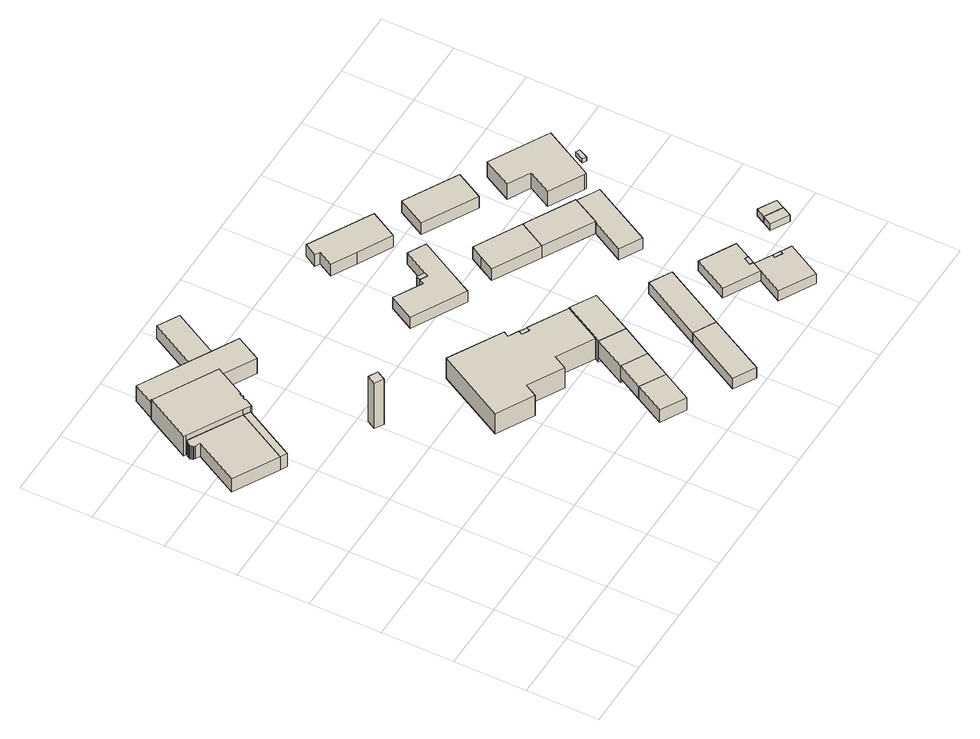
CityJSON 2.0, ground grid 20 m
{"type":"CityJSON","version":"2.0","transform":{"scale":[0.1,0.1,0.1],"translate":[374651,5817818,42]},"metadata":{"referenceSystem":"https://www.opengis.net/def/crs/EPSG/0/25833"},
"CityObjects":{
"building1":{"type":"Building","attributes":{"Gemeindeschluessel":"11000005","BezugspunktDach":"2200","function":"31001_3080","measuredHeight":4.45,"storeysAboveGround":1},"address":[{"country":"Germany","locality":"Berlin","thoroughfareNumber":"6 (3)","thoroughfareName":"Maximilian-Kolbe-Straße"}],"geometry":[{"type":"Solid","lod":"1","boundaries":[[[[0,1,2,3,4,5,6,7,8,9,10,11,12,13,14,15]],[[16,17,18,19,20,21,22,23,24,25,26,27,28,29,30,31]],[[16,31,15,14]],[[17,16,14,13]],[[18,17,13,12]],[[19,18,12,11]],[[20,19,11,10]],[[21,20,10,9]],[[22,21,9,8]],[[23,22,8,7]],[[24,23,7,6]],[[25,24,6,5]],[[26,25,5,4]],[[27,26,4,3]],[[28,27,3,2]],[[29,28,2,1]],[[30,29,1,0]],[[31,30,0,15]]]]}]},
"building2":{"type":"Building","attributes":{"Gemeindeschluessel":"11000005","BezugspunktDach":"2200","function":"51009_1610","measuredHeight":4.43,"storeysAboveGround":0},"address":[{"country":"Germany","locality":"Berlin"}],"geometry":[{"type":"Solid","lod":"1","boundaries":[[[[32,33,34,1,0]],[[29,35,36,37,30]],[[29,30,0,1]],[[35,29,1,34]],[[36,35,34,33]],[[37,36,33,32]],[[30,37,32,0]]]]}]},
"building3":{"type":"Building","attributes":{"Gemeindeschluessel":"11000005","BezugspunktDach":"2200","function":"31001_3080","measuredHeight":6.77,"storeysAboveGround":1},"address":[{"country":"Germany","locality":"Berlin","thoroughfareNumber":"6 (2)","thoroughfareName":"Maximilian-Kolbe-Straße"}],"geometry":[{"type":"Solid","lod":"1","boundaries":[[[[38,39,40,41,42,43,44,45,46,47,48,49,50,51,52,53,54,55]],[[56,57,58,59,60,61,62,63,64,65,66,67,68,69,70,71,72,73]],[[56,73,55,54]],[[57,56,54,53]],[[58,57,53,52]],[[59,58,52,51]],[[60,59,51,50]],[[61,60,50,49]],[[62,61,49,48]],[[63,62,48,47]],[[64,63,47,46]],[[65,64,46,45]],[[66,65,45,44]],[[67,66,44,43]],[[68,67,43,42]],[[69,68,42,41]],[[70,69,41,40]],[[71,70,40,39]],[[72,71,39,38]],[[73,72,38,55]]]]}]},
"building4":{"type":"Building","attributes":{"Gemeindeschluessel":"11000005","BezugspunktDach":"2200","function":"31001_3080","measuredHeight":15.66,"storeysAboveGround":1},"address":[{"country":"Germany","locality":"Berlin","thoroughfareNumber":"6 (4)","thoroughfareName":"Maximilian-Kolbe-Straße"}],"geometry":[{"type":"Solid","lod":"1","boundaries":[[[[74,75,76,77]],[[78,79,80,81]],[[78,81,77,76]],[[79,78,76,75]],[[80,79,75,74]],[[81,80,74,77]]]]}]},
"building5":{"type":"Building","attributes":{"Gemeindeschluessel":"11000005","BezugspunktDach":"2200","function":"31001_3080","measuredHeight":5.33,"storeysAboveGround":1},"address":[{"country":"Germany","locality":"Berlin","thoroughfareNumber":"6 (1)","thoroughfareName":"Maximilian-Kolbe-Straße"}],"geometry":[{"type":"Solid","lod":"1","boundaries":[[[[82,83,84,85,86,87,88,89]],[[90,91,92,93,94,95,96,97]],[[90,97,89,88]],[[91,90,88,87]],[[92,91,87,86]],[[93,92,86,85]],[[94,93,85,84]],[[95,94,84,83]],[[96,95,83,82]],[[97,96,82,89]]]]}]},
"building6":{"type":"Building","attributes":{"Gemeindeschluessel":"11000005","BezugspunktDach":"2200","function":"31001_3080","measuredHeight":4.36,"storeysAboveGround":1},"address":[{"country":"Germany","locality":"Berlin","thoroughfareNumber":"6","thoroughfareName":"Maximilian-Kolbe-Straße"}],"geometry":[{"type":"Solid","lod":"1","boundaries":[[[[98,99,100,101]],[[102,103,92,91]],[[102,91,101,100]],[[103,102,100,99]],[[92,103,99,98]],[[91,92,98,101]]]]}]},
"building7":{"type":"Building","attributes":{"Gemeindeschluessel":"11000005","BezugspunktDach":"2200","function":"31001_2140","measuredHeight":4.24,"storeysAboveGround":1},"address":[{"country":"Germany","locality":"Berlin","thoroughfareNumber":"22 (4)","thoroughfareName":"Maximilian-Kolbe-Straße"}],"geometry":[{"type":"Solid","lod":"1","boundaries":[[[[104,105,106,107]],[[108,109,110,111]],[[108,111,107,106]],[[109,108,106,105]],[[110,109,105,104]],[[111,110,104,107]]]]}]},
"building8":{"type":"Building","attributes":{"Gemeindeschluessel":"11000005","BezugspunktDach":"2200","function":"31001_3080","measuredHeight":6.99,"storeysAboveGround":1},"address":[{"country":"Germany","locality":"Berlin","thoroughfareNumber":"22","thoroughfareName":"Maximilian-Kolbe-Straße"}],"geometry":[{"type":"Solid","lod":"1","boundaries":[[[[112,113,114,115,116,117,118,119,120,121,122,123,124,125,126]],[[127,128,129,130,131,132,133,134,135,136,137,138,139,140,141]],[[127,141,126,125]],[[128,127,125,124]],[[129,128,124,123]],[[130,129,123,122]],[[131,130,122,121]],[[132,131,121,120]],[[133,132,120,119]],[[134,133,119,118]],[[135,134,118,117]],[[136,135,117,116]],[[137,136,116,115]],[[138,137,115,114]],[[139,138,114,113]],[[140,139,113,112]],[[141,140,112,126]]]]}]},
"building9":{"type":"Building","attributes":{"Gemeindeschluessel":"11000005","BezugspunktDach":"2200","function":"31001_2520","measuredHeight":4.27,"storeysAboveGround":1},"address":[{"country":"Germany","locality":"Berlin","thoroughfareNumber":"22 (3)","thoroughfareName":"Maximilian-Kolbe-Straße"}],"geometry":[{"type":"Solid","lod":"1","boundaries":[[[[105,142,143,106]],[[144,145,109,108]],[[144,108,106,143]],[[145,144,143,142]],[[109,145,142,105]],[[108,109,105,106]]]]}]},
"building10":{"type":"Building","attributes":{"Gemeindeschluessel":"11000005","BezugspunktDach":"2200","function":"31001_2520","measuredHeight":5.8,"storeysAboveGround":1},"address":[{"country":"Germany","locality":"Berlin","thoroughfareNumber":"22 (2)","thoroughfareName":"Maximilian-Kolbe-Straße"}],"geometry":[{"type":"Solid","lod":"1","boundaries":[[[[142,146,147,143]],[[148,149,150,151]],[[148,151,143,147]],[[149,148,147,146]],[[150,149,146,142]],[[151,150,142,143]]]]}]},
"building11":{"type":"Building","attributes":{"Gemeindeschluessel":"11000005","BezugspunktDach":"2200","function":"51009_1610","measuredHeight":3.72,"storeysAboveGround":0},"address":[{"country":"Germany","locality":"Berlin"}],"geometry":[{"type":"Solid","lod":"1","boundaries":[[[[152,153,154,155]],[[156,157,158,159]],[[156,159,155,154]],[[157,156,154,153]],[[158,157,153,152]],[[159,158,152,155]]]]}]},
"building12":{"type":"Building","attributes":{"Gemeindeschluessel":"11000005","BezugspunktDach":"2200","function":"31001_2463","measuredHeight":3.68,"storeysAboveGround":1},"address":[{"country":"Germany","locality":"Berlin","thoroughfareNumber":"22 (5)","thoroughfareName":"Maximilian-Kolbe-Straße"}],"geometry":[{"type":"Solid","lod":"1","boundaries":[[[[160,161,162,163]],[[164,165,166,167]],[[164,167,163,162]],[[165,164,162,161]],[[166,165,161,160]],[[167,166,160,163]]]]}]},
"building13":{"type":"Building","attributes":{"Gemeindeschluessel":"11000005","BezugspunktDach":"2200","function":"31001_2140","measuredHeight":7.23,"storeysAboveGround":1},"address":[{"country":"Germany","locality":"Berlin","thoroughfareNumber":"22 (1)","thoroughfareName":"Maximilian-Kolbe-Straße"}],"geometry":[{"type":"Solid","lod":"1","boundaries":[[[[146,168,169,170,147]],[[171,172,173,174,175]],[[171,175,147,170]],[[172,171,170,169]],[[173,172,169,168]],[[174,173,168,146]],[[175,174,146,147]]]]}]},
"building14":{"type":"Building","attributes":{"Gemeindeschluessel":"11000005","BezugspunktDach":"2200","function":"31001_2020","measuredHeight":3.86,"storeysAboveGround":1},"address":[{"country":"Germany","locality":"Berlin","thoroughfareNumber":"6 (5)","thoroughfareName":"Maximilian-Kolbe-Straße"}],"geometry":[{"type":"Solid","lod":"1","boundaries":[[[[176,177,178,179,180,181,182,183,184,185]],[[186,187,188,189,190,191,192,193,194,195]],[[186,195,185,184]],[[187,186,184,183]],[[188,187,183,182]],[[189,188,182,181]],[[190,189,181,180]],[[191,190,180,179]],[[192,191,179,178]],[[193,192,178,177]],[[194,193,177,176]],[[195,194,176,185]]]]}]},
"building15":{"type":"Building","attributes":{"Gemeindeschluessel":"11000005","BezugspunktDach":"2200","function":"51009_1610","measuredHeight":3.84,"storeysAboveGround":0},"address":[{"country":"Germany","locality":"Berlin"}],"geometry":[{"type":"Solid","lod":"1","boundaries":[[[[196,197,198,199]],[[200,190,189,188]],[[200,188,199,198]],[[190,200,198,197]],[[189,190,197,196]],[[188,189,196,199]]]]}]},
"building16":{"type":"Building","attributes":{"Gemeindeschluessel":"11000005","BezugspunktDach":"2200","function":"31001_2463","measuredHeight":3.7,"storeysAboveGround":1},"address":[{"country":"Germany","locality":"Berlin","thoroughfareNumber":"22 (6)","thoroughfareName":"Maximilian-Kolbe-Straße"}],"geometry":[{"type":"Solid","lod":"1","boundaries":[[[[161,201,202,162]],[[203,204,165,164]],[[203,164,162,202]],[[204,203,202,201]],[[165,204,201,161]],[[164,165,161,162]]]]}]},
"building17":{"type":"Building","attributes":{"Gemeindeschluessel":"11000005","BezugspunktDach":"2200","function":"31001_2050","measuredHeight":4.01,"storeysAboveGround":1},"address":[{"country":"Germany","locality":"Berlin","thoroughfareNumber":"10, 8","thoroughfareName":"Maximilian-Kolbe-Straße"}],"geometry":[{"type":"Solid","lod":"1","boundaries":[[[[205,206,207,208,209,210,211]],[[212,213,214,215,216,217,218]],[[212,218,211,210]],[[213,212,210,209]],[[214,213,209,208]],[[215,214,208,207]],[[216,215,207,206]],[[217,216,206,205]],[[218,217,205,211]]]]}]},
"building18":{"type":"Building","attributes":{"Gemeindeschluessel":"11000005","BezugspunktDach":"2200","function":"51009_1610","measuredHeight":4.15,"storeysAboveGround":0},"address":[{"country":"Germany","locality":"Berlin"}],"geometry":[{"type":"Solid","lod":"1","boundaries":[[[[219,220,221,222,223]],[[224,225,226,227,228]],[[224,228,223,222]],[[225,224,222,221]],[[226,225,221,220]],[[227,226,220,219]],[[228,227,219,223]]]]}]},
"building19":{"type":"Building","attributes":{"Gemeindeschluessel":"11000005","BezugspunktDach":"2200","function":"31001_1010","measuredHeight":3.25,"storeysAboveGround":1},"address":[{"country":"Germany","locality":"Berlin","thoroughfareNumber":"18","thoroughfareName":"Maximilian-Kolbe-Straße"}],"geometry":[{"type":"Solid","lod":"1","boundaries":[[[[229,230,231,232,233,234,235,236,237]],[[238,239,240,241,242,243,244,245,246]],[[238,246,237,236]],[[239,238,236,235]],[[240,239,235,234]],[[241,240,234,233]],[[242,241,233,232]],[[243,242,232,231]],[[244,243,231,230]],[[245,244,230,229]],[[246,245,229,237]]]]}]},
"building20":{"type":"Building","attributes":{"Gemeindeschluessel":"11000005","BezugspunktDach":"2200","function":"31001_1010","measuredHeight":3.36,"storeysAboveGround":1},"address":[{"country":"Germany","locality":"Berlin","thoroughfareNumber":"20","thoroughfareName":"Maximilian-Kolbe-Straße"}],"geometry":[{"type":"Solid","lod":"1","boundaries":[[[[247,248,249,250,251,252,230,229,253]],[[254,255,256,257,258,259,260,261,262]],[[254,262,253,229]],[[255,254,229,230]],[[256,255,230,252]],[[257,256,252,251]],[[258,257,251,250]],[[259,258,250,249]],[[260,259,249,248]],[[261,260,248,247]],[[262,261,247,253]]]]}]},
"building21":{"type":"Building","attributes":{"Gemeindeschluessel":"11000005","BezugspunktDach":"2200","function":"51009_1610","measuredHeight":3.22,"storeysAboveGround":0},"address":[{"country":"Germany","locality":"Berlin"}],"geometry":[{"type":"Solid","lod":"1","boundaries":[[[[263,264,265,266]],[[267,268,269,270]],[[267,270,266,265]],[[268,267,265,264]],[[269,268,264,263]],[[270,269,263,266]]]]}]},
"building22":{"type":"Building","attributes":{"Gemeindeschluessel":"11000005","BezugspunktDach":"2200","function":"31001_2120","measuredHeight":4.15,"storeysAboveGround":1},"address":[{"country":"Germany","locality":"Berlin","thoroughfareNumber":"6 (6)","thoroughfareName":"Maximilian-Kolbe-Straße"}],"geometry":[{"type":"Solid","lod":"1","boundaries":[[[[271,272,220,219]],[[226,273,274,227]],[[226,227,219,220]],[[273,226,220,272]],[[274,273,272,271]],[[227,274,271,219]]]]}]},
"building23":{"type":"Building","attributes":{"Gemeindeschluessel":"11000005","BezugspunktDach":"2200","function":"51009_1610","measuredHeight":3.25,"storeysAboveGround":0},"address":[{"country":"Germany","locality":"Berlin"}],"geometry":[{"type":"Solid","lod":"1","boundaries":[[[[275,276,277,278]],[[279,280,281,282]],[[279,282,278,277]],[[280,279,277,276]],[[281,280,276,275]],[[282,281,275,278]]]]}]},
"building24":{"type":"Building","attributes":{"Gemeindeschluessel":"11000005","BezugspunktDach":"2200","function":"31001_2054","measuredHeight":4.01,"storeysAboveGround":1},"address":[{"country":"Germany","locality":"Berlin","thoroughfareNumber":"12, 14","thoroughfareName":"Maximilian-Kolbe-Straße"}],"geometry":[{"type":"Solid","lod":"1","boundaries":[[[[283,284,285,286]],[[287,288,289,290]],[[287,290,286,285]],[[288,287,285,284]],[[289,288,284,283]],[[290,289,283,286]]]]}]},
"building25":{"type":"Building","attributes":{"Gemeindeschluessel":"11000005","BezugspunktDach":"2200","function":"31001_2120","measuredHeight":3.77,"storeysAboveGround":1},"address":[{"country":"Germany","locality":"Berlin","thoroughfareNumber":"6 (7)","thoroughfareName":"Maximilian-Kolbe-Straße"}],"geometry":[{"type":"Solid","lod":"1","boundaries":[[[[291,292,293,294,295,296]],[[274,273,297,298,299,300]],[[274,300,296,295]],[[273,274,295,294]],[[297,273,294,293]],[[298,297,293,292]],[[299,298,292,291]],[[300,299,291,296]]]]}]},
"building26":{"type":"Building","attributes":{"Gemeindeschluessel":"11000005","BezugspunktDach":"2200","function":"31001_2463","measuredHeight":2.3,"storeysAboveGround":1},"address":[{"country":"Germany","locality":"Berlin","thoroughfareNumber":"20 (1)","thoroughfareName":"Maximilian-Kolbe-Straße"}],"geometry":[{"type":"Solid","lod":"1","boundaries":[[[[301,302,303,304]],[[305,306,307,308]],[[305,308,304,303]],[[306,305,303,302]],[[307,306,302,301]],[[308,307,301,304]]]]}]},
"building27":{"type":"Building","attributes":{"Gemeindeschluessel":"11000005","BezugspunktDach":"2200","function":"31001_2463","measuredHeight":2.3,"storeysAboveGround":1},"address":[{"country":"Germany","locality":"Berlin","thoroughfareNumber":"18 (1)","thoroughfareName":"Maximilian-Kolbe-Straße"}],"geometry":[{"type":"Solid","lod":"1","boundaries":[[[[302,309,310,303]],[[311,312,306,305]],[[311,305,303,310]],[[312,311,310,309]],[[306,312,309,302]],[[305,306,302,303]]]]}]},
"building28":{"type":"Building","attributes":{"Gemeindeschluessel":"11000005","BezugspunktDach":"2200","function":"31001_2081","measuredHeight":5.28,"storeysAboveGround":1},"address":[{"country":"Germany","locality":"Berlin","thoroughfareNumber":"16","thoroughfareName":"Maximilian-Kolbe-Straße"}],"geometry":[{"type":"Solid","lod":"1","boundaries":[[[[313,314,315,316,317,318,319]],[[320,321,322,323,324,325,326]],[[320,326,319,318]],[[321,320,318,317]],[[322,321,317,316]],[[323,322,316,315]],[[324,323,315,314]],[[325,324,314,313]],[[326,325,313,319]]]]}]},
"building29":{"type":"Building","attributes":{"Gemeindeschluessel":"11000005","BezugspunktDach":"2200","function":"31001_2523","measuredHeight":1.47,"storeysAboveGround":1},"address":[{"country":"Germany","locality":"Berlin","thoroughfareNumber":"16 (1)","thoroughfareName":"Maximilian-Kolbe-Straße"}],"geometry":[{"type":"Solid","lod":"1","boundaries":[[[[327,328,329,330]],[[331,332,333,334]],[[331,334,330,329]],[[332,331,329,328]],[[333,332,328,327]],[[334,333,327,330]]]]}]}
},
"vertices":[
[127,861,93],[207,1008,93],[65,1086,93],[62,1081,93],[60,1080,93],[58,1079,93],[57,1077,93],[56,1075,93],[55,1072,93],[54,1069,93],[55,1066,93],[56,1063,93],[58,1060,93],[61,1058,93],[73,1052,93],[5,928,93],[73,1052,48],[61,1058,48],[58,1060,48],[56,1063,48],[55,1066,48],[54,1069,48],[55,1072,48],[56,1075,48],[57,1077,48],[58,1079,48],[60,1080,48],[62,1081,48],[65,1086,48],[207,1008,48],[127,861,48],[5,928,48],
[145,852,93],[224,997,93],[224,998,93],[224,998,48],[224,997,48],[145,852,48],
[65,1086,112],[207,1008,112],[224,998,112],[224,997,112],[227,996,112],[240,1019,112],[237,1021,112],[241,1028,112],[244,1027,112],[247,1032,112],[244,1033,112],[248,1040,112],[251,1039,112],[296,1122,112],[298,1125,112],[131,1216,112],[128,1218,112],[58,1090,112],[128,1218,44],[131,1216,44],[298,1125,44],[296,1122,44],[251,1039,44],[248,1040,44],[244,1033,44],[247,1032,44],[244,1027,44],[241,1028,44],[237,1021,44],[240,1019,44],[227,996,44],[224,997,44],[224,998,44],[207,1008,44],[65,1086,44],[58,1090,44],
[387,719,200],[401,744,200],[376,757,200],[363,732,200],[376,757,43],[401,744,43],[387,719,43],[363,732,43],
[298,1125,93],[296,1122,93],[389,1071,93],[427,1141,93],[361,1176,93],[303,1208,93],[167,1282,93],[131,1216,93],[167,1282,40],[303,1208,40],[361,1176,40],[427,1141,40],[389,1071,40],[296,1122,40],[298,1125,40],[131,1216,40],
[361,1176,83],[433,1309,83],[375,1341,83],[303,1208,83],[375,1341,40],[433,1309,40],
[786,104,83],[831,186,83],[763,224,83],[718,141,83],[763,224,40],[831,186,40],[786,104,40],[718,141,40],
[618,430,79],[638,465,79],[734,412,79],[755,450,79],[856,395,79],[913,500,79],[913,501,79],[808,558,79],[802,547,79],[782,558,79],[788,569,79],[760,584,79],[768,599,79],[624,678,79],[518,484,79],[624,678,9],[768,599,9],[760,584,9],[788,569,9],[782,558,9],[802,547,9],[808,558,9],[913,501,9],[913,500,9],[856,395,9],[755,450,9],[734,412,9],[638,465,9],[618,430,9],[518,484,9],
[870,259,83],[802,296,83],[802,296,40],[870,259,40],
[918,345,83],[849,383,83],[849,383,25],[918,345,25],[870,259,25],[802,296,25],
[802,547,78],[808,558,78],[788,569,78],[782,558,78],[788,569,41],[808,558,41],[802,547,41],[782,558,41],
[962,9,77],[1048,168,77],[989,200,77],[902,41,77],[989,200,40],[1048,168,40],[962,9,40],[902,41,40],
[981,462,83],[913,500,83],[856,395,83],[856,395,10],[913,500,10],[981,462,10],[918,345,10],[849,383,10],
[846,743,78],[883,810,78],[936,907,78],[887,933,78],[849,863,78],[843,852,78],[823,863,78],[816,849,78],[740,891,78],[702,821,78],[740,891,40],[816,849,40],[823,863,40],[843,852,40],[849,863,40],[887,933,40],[936,907,40],[883,810,40],[846,743,40],[702,821,40],
[843,852,79],[849,863,79],[829,874,79],[823,863,79],[829,874,40],
[1143,343,77],[1084,375,77],[1084,375,40],[1143,343,40],
[829,1038,80],[920,989,80],[962,1066,80],[791,1159,80],[771,1124,80],[785,1117,80],[762,1075,80],[785,1117,40],[771,1124,40],[791,1159,40],[962,1066,40],[920,989,40],[829,1038,40],[762,1075,40],
[1063,658,81],[1105,735,81],[979,803,81],[960,768,81],[937,727,81],[960,768,40],[979,803,40],[1105,735,40],[1063,658,40],[937,727,40],
[1253,159,73],[1268,186,73],[1269,188,73],[1260,193,73],[1271,213,73],[1280,208,73],[1305,255,73],[1209,307,73],[1157,211,73],[1209,307,40],[1305,255,40],[1280,208,40],[1271,213,40],[1260,193,40],[1269,188,40],[1268,186,40],[1253,159,40],[1157,211,40],
[1310,37,73],[1363,134,73],[1334,149,73],[1329,141,73],[1309,152,73],[1314,160,73],[1215,90,73],[1253,159,39],[1268,186,39],[1314,160,39],[1309,152,39],[1329,141,39],[1334,149,39],[1363,134,39],[1310,37,39],[1215,90,39],
[1269,188,74],[1280,208,74],[1271,213,74],[1260,193,74],[1271,213,42],[1280,208,42],[1269,188,42],[1260,193,42],
[1198,585,81],[1239,662,81],[1239,662,40],[1198,585,40],
[1329,141,74],[1334,149,74],[1314,160,74],[1309,152,74],[1314,160,41],[1334,149,41],[1329,141,41],[1309,152,41],
[1135,872,80],[1177,949,80],[1032,1028,80],[990,951,80],[1032,1028,40],[1177,949,40],[1135,872,40],[990,951,40],
[1207,460,78],[1299,629,78],[1295,632,78],[1239,662,78],[1198,585,78],[1147,492,78],[1295,632,40],[1299,629,40],[1207,460,40],[1147,492,40],
[1460,193,63],[1474,219,63],[1425,246,63],[1411,220,63],[1425,246,40],[1474,219,40],[1460,193,40],[1411,220,40],
[1488,245,63],[1439,272,63],[1439,272,40],[1488,245,40],
[1266,801,80],[1231,736,80],[1324,685,80],[1329,683,80],[1406,825,80],[1247,911,80],[1205,833,80],[1247,911,27],[1406,825,27],[1329,683,27],[1324,685,27],[1231,736,27],[1266,801,27],[1205,833,27],
[1398,721,55],[1412,747,55],[1401,753,55],[1387,727,55],[1401,753,41],[1412,747,41],[1398,721,41],[1387,727,41]
]}
